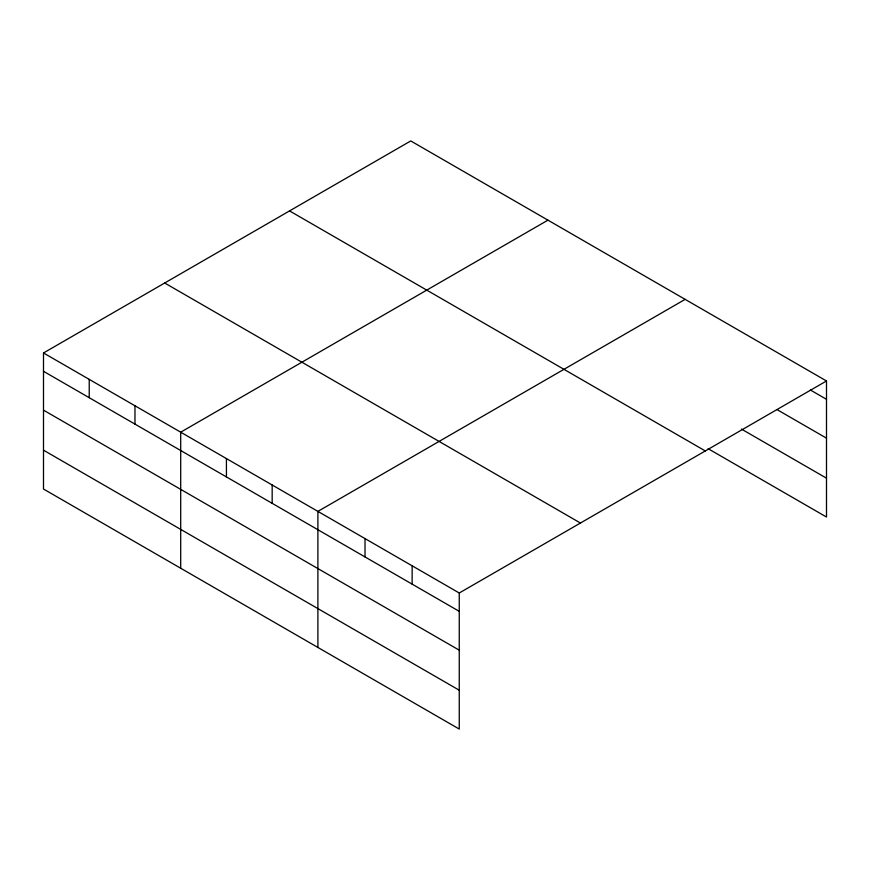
<?xml version="1.0" encoding="UTF-8"?>
<svg xmlns="http://www.w3.org/2000/svg" width="870" height="870" viewBox="0 0 870 870"><rect width="100%" height="100%" fill="white"/><g stroke="black" fill="none" stroke-linecap="round" stroke-linejoin="round"><path stroke-width="1.3" d="M459.251 650.184L459.251 593.003L43.5 352.97L43.5 489.027L459.251 729.06L459.251 650.184L43.5 410.151M708.126 448.692L826.5 517.03L826.5 380.973L410.749 140.94L43.5 352.97M547.948 220.153L180.699 432.183L180.699 568.24M685.147 299.367L317.898 511.386L317.898 647.443M459.251 593.003L826.5 380.973M810.416 390.021L826.5 399.308M777.084 409.629L826.5 438.165M741.457 429.084L826.5 478.185M289.558 210.91L705.309 450.943M164.691 283L580.442 523.033M43.5 371.305L459.251 611.338M43.5 450.181L459.251 690.214M412.141 565.794L412.141 584.14M365.019 538.595L365.019 556.93M272.169 484.992L272.169 503.328M226.428 458.588L226.428 476.923M134.97 405.779L134.97 424.114M89.229 379.374L89.229 397.71"/></g></svg>
